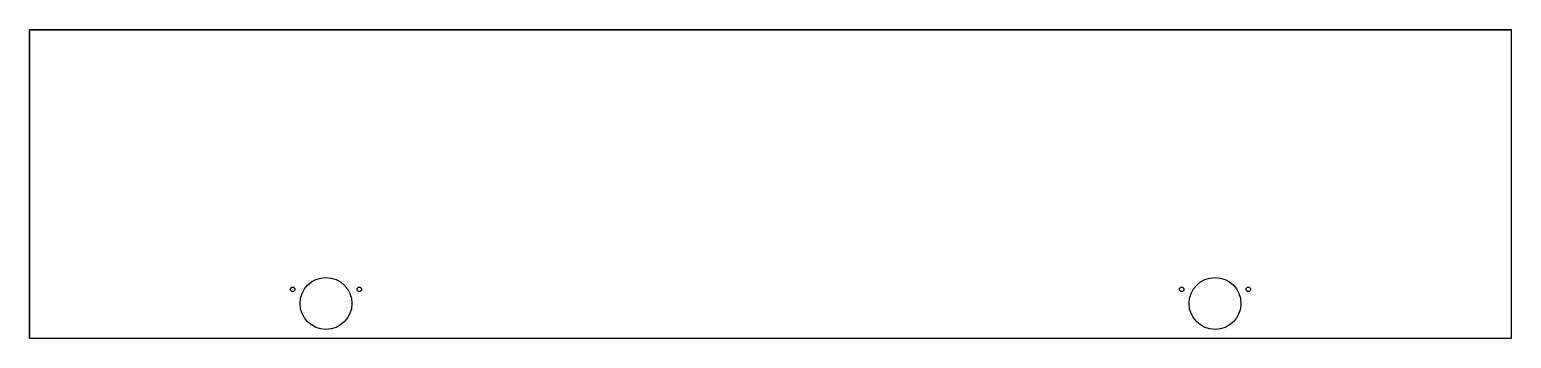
# Model space of a CAD drawing. Header units: millimetres. Extents: x 0 to 1000, y 0 to 208.
import ezdxf

# ---------------------------------------------------------------- set-up
doc = ezdxf.new("R2010")
doc.units = ezdxf.units.MM
for name, color, linetype in [('B_SIDE_HOLES_13', 7, 'Continuous'), ('EDGE_BANDING', 7, 'Continuous'), ('OUTSIDE_THROUGH', 7, 'Continuous')]:
    doc.layers.add(name, color=color, linetype=linetype)

msp = doc.modelspace()

# ---------------------------------------------------------------- linework, layer by layer
at = {"layer": 'B_SIDE_HOLES_13'}
for centre, radius in [((200, 23.5), 17.5), ((800, 23.5), 17.5), ((177.5, 33), 1.5), ((222.5, 33), 1.5), ((777.5, 33), 1.5), ((822.5, 33), 1.5)]:
    msp.add_circle(centre, radius, dxfattribs=at)
at = {"layer": 'EDGE_BANDING'}
for p, q in [((0, 208), (1000, 208)), ((0, 0), (0, 208)), ((1000, 0), (1000, 208)), ((0, 0), (1000, 0))]:
    msp.add_line(p, q, dxfattribs=at)
at = {"layer": 'OUTSIDE_THROUGH'}
msp.add_lwpolyline([(0, 0), (1000, 0), (1000, 208), (0, 208)], close=True, dxfattribs=at)

doc.saveas('drawing.dxf')
